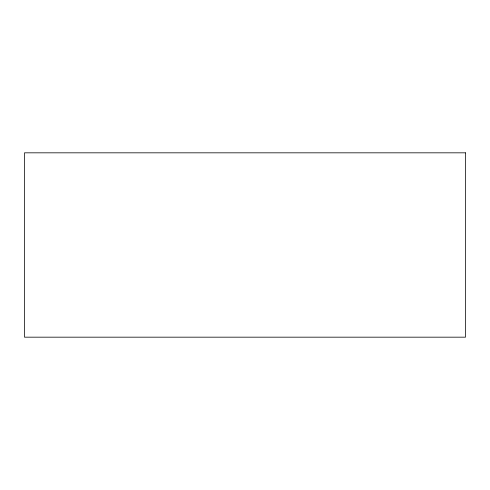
<?xml version="1.0" encoding="UTF-8"?>
<svg xmlns="http://www.w3.org/2000/svg" width="490" height="490" viewBox="0 0 490 490"><rect width="100%" height="100%" fill="white"/><g stroke="black" fill="none" stroke-linecap="round" stroke-linejoin="round"><path stroke-width="0.73" d="M465.5 152.825L24.5 152.825L24.5 337.175L465.5 337.175L465.5 152.825"/></g></svg>
